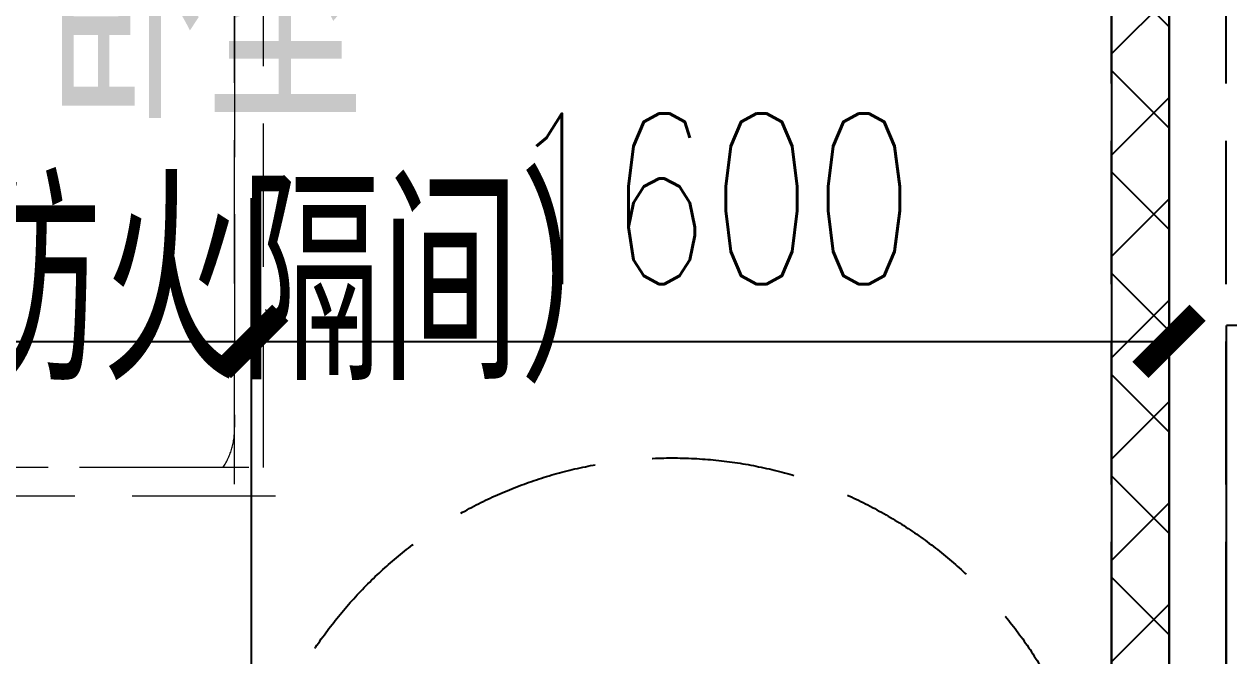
# Model space of a CAD drawing. Header units: millimetres. Extents: x 815519 to 890079, y 147095 to 251022.
# Drawn here: x 855483 to 857584, y 165347 to 166449 of the extents above; entities that cross this region are included whole.
import ezdxf

# ---------------------------------------------------------------- set-up
doc = ezdxf.new("R2010")
doc.units = ezdxf.units.MM
doc.header["$LTSCALE"] = 1000
for name, pattern in [('__DASH', [0.35, 0.25, -0.1]), ('DASH', [0.35, 0.25, -0.1]), ('DOTE', [61.467999999999996, 50.8, -5.08, 0.508, -5.08])]:
    doc.linetypes.add(name, pattern=pattern)
doc.layers.get('Defpoints').update_dxf_attribs({"color": 1})
doc.layers.add('DOTE', color=1, linetype='DOTE', plot=False)
doc.layers.add('FF-活动家具', color=33, linetype='Continuous', lineweight=0)
for name, color, linetype in [('PUB_DIM', 3, 'Continuous'), ('PUB_TEXT', 7, 'Continuous'), ('STAIR', 52, 'Continuous'), ('WALL', 2, 'Continuous'), ('WINDOW', 4, 'Continuous'), ('WINDOW_TEXT', 7, 'Continuous'), ('屋面索引', 6, 'Continuous'), ('总内隔墙', 30, 'Continuous'), ('梁虚线', 134, 'DASH'), ('看线', 163, 'Continuous')]:
    doc.layers.add(name, color=color, linetype=linetype)
doc.styles.add('_TCH_DIM_T3', font='SIMPLEX.shx', dxfattribs={"width": 0.7, "bigfont": 'GBCBIG.shx'})
doc.styles.add('_TCH_LABEL', font='COMPLEX', dxfattribs={"bigfont": 'GBCBIG'})
doc.styles.add('_TCH_WINDOW', font='SIMPLEX', dxfattribs={"height": 3.5, "bigfont": 'GBCBIG'})
doc.styles.add('DIM_FONT', font='SIMPLEX', dxfattribs={"width": 0.7, "bigfont": 'GBCBIG'})
doc.dimstyles.new('_TCH_ARCH&&100', dxfattribs={"dimtxt": 297.5, "dimasz": 100, "dimexe": 250, "dimexo": 300, "dimgap": 100, "dimtad": 1, "dimdec": 0, "dimzin": 0, "dimdsep": 46, "dimtxsty": '_TCH_DIM_T3', "dimblk": 'ARCHTICK', "dimcen": 0.09, "dimclrt": 7, "dimazin": 2, "dimtfac": 1, "dimtdec": 0, "dimtix": 1, "dimtmove": 2, "dimatfit": 3, "dimfxl": 1, "dimtolj": 1, "dimtzin": 0, "dimarcsym": 0})

# ---------------------------------------------------------------- blocks, each defined once
blk = doc.blocks.new('_ArchTick')
at = {"color": 0, "linetype": 'ByBlock', "const_width": 0.4}
blk.add_lwpolyline([(-0.5, -0.5), (0.5, 0.5)], dxfattribs=at)
blk = doc.blocks.new('*D733')
at = {"layer": 'Defpoints', "color": 0, "transparency": 16777216}
for p in [(-334073.0922989643, 357850.0000003577), (-335372.9432776108, 356949.9999955215), (-334073.0922989643, 356949.9999954788)]:
    blk.add_point(p, dxfattribs=at)
at = {"layer": 'PUB_DIM', "color": 0, "lineweight": -2, "transparency": 16777216}
for p, q in [((-335372.9432776108, 357249.9999955215), (-335372.9432776108, 358100.0000003577)), ((-334073.0922989643, 357249.9999954788), (-334073.0922989643, 358100.0000003577)), ((-335372.9432776108, 357850.0000003577), (-334073.0922989643, 357850.0000003577))]:
    blk.add_line(p, q, dxfattribs=at)
at = {"layer": 'PUB_DIM', "color": 0, "lineweight": -2, "transparency": 16777216, "xscale": 100, "yscale": 100, "zscale": 100, "rotation": 180}
blk.add_blockref('_ArchTick', (-335372.9432776108, 357850.0000003577), dxfattribs=at)
at = {"layer": 'PUB_DIM', "color": 0, "lineweight": -2, "transparency": 16777216, "xscale": 100, "yscale": 100, "zscale": 100}
blk.add_blockref('_ArchTick', (-334073.0922989643, 357850.0000003577), dxfattribs=at)
at = {"layer": 'PUB_DIM', "color": 7, "transparency": 16777216, "insert": (-334923.0177882488, 358125.0000003577), "char_height": 297.5, "attachment_point": 5, "style": '_TCH_DIM_T3'}
blk.add_mtext('\\A1;1300', dxfattribs=at)
blk = doc.blocks.new('*D734')
at = {"layer": 'Defpoints', "color": 0, "transparency": 16777216}
for p in [(-332473.0922989408, 357850.00000031), (-334073.0922989643, 356949.9999954788), (-332473.0922989408, 356949.9999954262)]:
    blk.add_point(p, dxfattribs=at)
at = {"layer": 'PUB_DIM', "color": 0, "lineweight": -2, "transparency": 16777216}
for p, q in [((-334073.0922989643, 357249.9999954788), (-334073.0922989643, 358100.00000031)), ((-332473.0922989408, 357249.9999954262), (-332473.0922989408, 358100.00000031)), ((-334073.0922989643, 357850.00000031), (-332473.0922989408, 357850.00000031))]:
    blk.add_line(p, q, dxfattribs=at)
at = {"layer": 'PUB_DIM', "color": 0, "lineweight": -2, "transparency": 16777216, "xscale": 100, "yscale": 100, "zscale": 100, "rotation": 180}
blk.add_blockref('_ArchTick', (-334073.0922989643, 357850.00000031), dxfattribs=at)
at = {"layer": 'PUB_DIM', "color": 0, "lineweight": -2, "transparency": 16777216, "xscale": 100, "yscale": 100, "zscale": 100}
blk.add_blockref('_ArchTick', (-332473.0922989408, 357850.00000031), dxfattribs=at)
at = {"layer": 'PUB_DIM', "color": 7, "transparency": 16777216, "insert": (-333273.0922989526, 358098.75000031), "char_height": 297.5, "attachment_point": 5, "style": '_TCH_DIM_T3'}
blk.add_mtext('\\A1;1600', dxfattribs=at)
blk = doc.blocks.new('10#楼-房间功能')
at = {"layer": 'PUB_TEXT', "style": '_TCH_LABEL'}
blk.add_text('卧室', height=385.8156028368794, dxfattribs=at).set_placement((-334431.5760387194, 418248.0140234471))
at = {"layer": 'PUB_TEXT', "color": 1, "style": '_TCH_LABEL'}
blk.add_text('（防火隔间）', height=337.5886524822695, dxfattribs=at).set_placement((-334820.6150144463, 417793.5469778031))
blk = doc.blocks.new('A$C25BE450F')
at = {"layer": 'FF-活动家具', "linetype": 'DASH'}
for p, q in [((-1200, -26.62899303849554), (-1200, 2078.17701611243)), ((-1200, 2078.17701611243), (0, 2078.17701611243)), ((0, 2078.17701611243), (0, 0)), ((-1150, 49.19250364243635), (-1150, 2045.384873870062)), ((-50.00000000023283, 49.19250364240725), (-50.00000000023283, 2045.384873870033)), ((-1190.095795021043, 2025.805604779103), (-16.17889629735146, 2025.805604779103)), ((-842.9902371419594, 786.2664343790966), (-847.9066362429876, 789.3253485899768)), ((-835.8040664705914, 706.9548798815231), (-842.9902371419594, 786.2664343790966)), ((-749.0061425045133, 721.8115447088203), (-750.1459969878197, 741.2394623278233)), ((-785.4458837346174, 648.8999301250151), (-749.0061425045133, 721.8115447088203)), ((-837.6375320462976, 651.8711699509877), (-835.8040664705914, 706.9548798815231)), ((-864.0247902926058, 600.2158297793358), (-837.6375320462976, 651.8711699509877)), ((-996.2746474600863, 602.9585704490892), (-1042.593782011652, 649.847191712528)), ((-864.0247902926058, 600.2158297793358), (-785.4458837346174, 648.8999301250151)), ((-931.8651596487034, 581.0164652712992), (-996.2746474600863, 602.9585704490892)), ((-864.0247902926058, 600.2158297793358), (-931.8651596487034, 581.0164652712992)), ((-864.0247902926058, 600.2158297793358), (-891.4505975949578, 453.3639202722698)), ((-825.8844600836746, 561.1315891534905), (-864.0247902926058, 600.2158297793358)), ((-730.297485382529, 532.4467721531691), (-825.8844600836746, 561.1315891534905)), ((-647.1553131269757, 536.5609366108256), (-730.297485382529, 532.4467721531691)), ((-891.4505975949578, 453.3639202722698), (-923.5464661712758, 415.9938082517474)), ((-809.2351421583444, 431.7689803039539), (-737.0539188995026, 441.6183163504174)), ((-878.2138867883477, 422.3634762527072), (-924.6420505926944, 407.752664140251)), ((-856.2191055070143, 419.8186136937584), (-809.2351421583444, 431.7689803039539)), ((-978.9518971047364, 394.9619168517529), (-1053.586130408105, 410.685239307757)), ((-924.6420505926944, 407.752664140251), (-960.4580656262115, 396.4814652946661)), ((-923.5464661712758, 415.9938082517474), (-931.1992980164941, 406.9654628727003)), ((-893.1013532259967, 376.8756349314353), (-856.2191055070143, 419.8186136937584)), ((-893.1013532259967, 376.8756349314353), (-967.3481999062933, 392.51734598045)), ((-893.1013532259967, 376.8756349314353), (-946.7810420186725, 341.6808793807286)), ((-893.1013532259967, 376.8756349314353), (-876.4460265843663, 272.3418525051675)), ((-850.1890221531503, 359.0156129411771), (-893.1013532259967, 376.8756349314353)), ((-751.2443231532816, 290.4645052863343), (-850.1890221531503, 359.0156129411771)), ((-946.7810420186725, 341.6808793807286), (-988.9133562848438, 292.8283661945607)), ((-988.9133562848438, 292.8283661945607), (-995.0897434793878, 218.7616748718428)), ((-673.6313543843571, 220.4339607443253), (-751.2443231532816, 290.4645052863343)), ((-876.4460265843663, 272.3418525051675), (-899.6541909913067, 167.0350893511786)), ((-24.64979353442322, 78.17701611242956), (-1169.116103377542, 78.17701611242956)), ((21.54267482738942, 28.17701611242956), (-1239.619620322832, 28.17701611242956))]:
    blk.add_line(p, q, dxfattribs=at)
for points in [[(-1000.662722372916, 2006.573079620197, 0.4948180496126418), (-1009.834212782909, 1987.829843218031)], [(-982.9920650541317, 2008.31697161746, 0.0492247228711013), (-1000.662722371286, 2006.573079620546)], [(-959.3498367749853, 2006.573079619731, 0.0368308428606689), (-982.9920650525019, 2008.31697161746)], [(-921.3717710714554, 1998.437812576711, 0.0318926909015178), (-959.3498367725406, 2006.573079619382)], [(-921.3717710841447, 1998.43781258032, 0.0358627382486248), (-887.4574800536502, 1991.448187864327, 0.0329412578661108), (-797.7958104973659, 1985.534634555981, 0.0094773248220926), (-486.5686441609869, 1991.448187862465, -0.0733736877386937), (-449.0543712771032, 1996.812837383535)], [(-428.8463601040421, 1999.066755621519, 0.0333974637020029), (-449.0543712825747, 1996.812837382487)], [(-391.7638180321082, 1998.3342553642, 0.0320396294923366), (-428.846360102063, 1999.066755621636)], [(-391.7638180551585, 1998.334255366062, 0.0184419514026642), (-327.4419689205242, 1995.313523003424)], [(-260.5672064468963, 1997.399617288902, 0.08815313182024499), (-291.7625517536653, 1982.177350078884, 0.0775471207167671), (-313.408788277884, 1960.565195788222)], [(-262.6785059048561, 1996.066443129967, 0.0146238513293551), (-214.7702490121592, 1999.066755619308)], [(-226.0373817940708, 2000.943371930567, 0.0881531318081633), (-260.5672064475948, 1997.399617288669)], [(-214.7702489900403, 1999.066755621287, 0.1112493716268427), (-192.223442049115, 2006.373180824623)], [(-173.5146829033038, 1989.408234529023, -0.1917162675696748), (-173.4573633930413, 2000.943371930451, -0.3634893070058293), (-168.6083383470541, 2003.527973600256, 0.5858582349995071), (-165.9458762063878, 2006.573079620197, 0.2155122939429289), (-167.8987334165722, 2008.603261250595, 0.0764444186436562), (-175.3351862006821, 2010.326312237943, 0.1537083434807286), (-192.2234420495806, 2006.37318082439)], [(-1009.83421278256, 1987.829843217565, 0.2633679387543246), (-981.8841023830464, 1969.041177152365)], [(-344.3425701595843, 1976.547642383201, 0.0236664622152261), (-372.2658436582424, 1952.188586572476)], [(-331.8058047521627, 1984.63139645051, 0.0486850077783836), (-344.3425701545784, 1976.547642387275)], [(-308.0240305968327, 1995.24456913484, 0.0278421621785376), (-331.8058047500672, 1984.631396451441)], [(-327.4419689167989, 1995.313523003424, 0.0108372939750571), (-262.6785058423411, 1996.066443132062)], [(-171.579540584702, 1972.79440977081, 0.1296753022684935), (-173.5146829024889, 1989.408234526927)], [(-982.0320473094471, 1969.336867380596, 0.0272005265116344), (-984.9388667672174, 1915.943253991602)], [(-947.2518515286501, 1943.714605839399, 0.0773794298030474), (-982.0627042903798, 1969.055391361413)], [(-313.4087882783497, 1960.565195787523, 0.0775471207018448), (-327.4419689268107, 1933.385890990088)], [(-174.5792978174286, 1955.99034394481, 0.0193256498645087), (-177.2130090087885, 1940.892356233962)], [(-174.5792978156824, 1955.990343952959, 0.0173502061733373), (-171.57954058412, 1972.794409774535)], [(-969.332238568808, 1940.047883979802, 0.0536899463150043), (-983.5389632097213, 1953.025218095456)], [(-961.2276595855365, 1927.756183302903, 0.0703117485656328), (-969.3322385656647, 1940.047883976193)], [(-911.867633442278, 1884.371855430829, 0.0475254861918905), (-921.7925967957126, 1908.990302682796, 0.0773794298122645), (-947.2518515292322, 1943.714605839981)], [(-372.2658436616184, 1952.188586569217, 0.0312234184504686), (-391.2891201224411, 1931.509415927751)], [(-177.2130090065766, 1940.892356250377, 0.0188175161239165), (-183.8273576182546, 1872.510259426606)], [(-984.9388667672174, 1915.943253991136, 0.042281187805113), (-982.0320473077009, 1881.629850179364)], [(-957.492945211241, 1919.2016641589, 0.0154482349127563), (-961.2276595847216, 1927.756183301157)], [(-950.7261381245917, 1890.909286614798, 0.0821266656679664), (-953.7161723995814, 1908.990302688384, 0.0132435682984484), (-957.4929452131037, 1919.20166416344)], [(-396.3971290455665, 1923.843281557376, 0.023190832050897), (-404.4340757379541, 1907.113686380617)], [(-391.2891201262828, 1931.509415923094, 0.0468009736914347), (-396.3971290473128, 1923.843281554116)], [(-982.0320473035099, 1881.629850154684, 0.0109698913694058), (-974.6868881618138, 1843.634756349551)], [(-953.7161723995814, 1867.705167602457, 0.0641637021440542), (-950.7261381245917, 1890.90928661573)], [(-906.7696224255487, 1858.322227294731, 0.0475254861957134), (-911.8676334447227, 1884.371855438978)], [(-183.8273576191859, 1872.510259410425, 0.0218280980111616), (-184.7244961957913, 1813.284000825428)], [(-970.6169695798308, 1820.790324820962, 0.0182988888801315), (-974.6868881632108, 1843.634756355721)], [(-964.9100987850688, 1759.677644461684, 0.0233051013965709), (-970.6169695790159, 1820.790324813977)], [(-184.7244961956749, 1813.284000822168, 0.0062041541413661), (-183.3388607477536, 1779.433326839178)], [(-183.3388607663801, 1779.433327187609, 0.0019630604936855), (-177.2130089789862, 1672.539472004806)], [(-966.8611280111363, 1740.096812200209, 0.0730409353746489), (-964.9100987863494, 1759.677644486015)], [(-966.8611280106707, 1740.096812202188), (-987.5175708084134, 1657.526683268079), (-995.0290579949506, 1627.501104799041, 0.5102284768060689), (-994.0743320407346, 1626.364072724071)], [(-383.2174079502001, 1721.163944054802, 0.0333392787946399), (-419.4570501098642, 1721.330790350039)], [(-366.8770317112794, 1717.577698968526, 0.0725208529107281), (-383.2174079464749, 1721.163944054453)], [(-288.0067101857858, 1681.922412810789, 0.0094772151004863), (-337.0449834112078, 1705.220613248239, 0.0159372812992931), (-366.8770316995215, 1717.577698963985)], [(-261.2004703100538, 1666.869158715068, 0.0245988265344099), (-288.0067101850873, 1681.922412810323)], [(-864.2055569912773, 1651.193198102585, 0.0097294744706726), (-837.2888068340253, 1661.279915890715, 0.0079705008440045), (-815.5438696886413, 1670.318582737644)], [(-815.5438696880592, 1670.318582737877, 0.0008467710462191), (-594.0980984445196, 1680.045796500228)], [(-222.2817361857742, 1640.637277732545, 0.0161077521613874), (-261.2004703129642, 1666.869158716931)], [(-177.2130090087885, 1672.539472490957, 0.0283408257608924), (-172.9358758666785, 1636.410843149701)], [(-870.0060392688029, 1639.408194438613, 0.0786692862297231), (-915.5928875966929, 1641.448187863862, 0.0478250924960003), (-937.9543188569369, 1636.731723928766)], [(-891.4943693326786, 1642.161363436782, 0.0097294744653337), (-864.2055570334196, 1651.193198087683)], [(-870.0060392752057, 1639.40819444001, 0.0625100271959325), (-812.8767184260068, 1635.007570035232)], [(-524.6172828368144, 1640.637277725793, 0.0087615685432961), (-567.1615354430396, 1637.950477069884)], [(-428.4743689884199, 1643.641900985443, 0.0071527060954506), (-524.6172827921109, 1640.637277727888)], [(-303.029684662004, 1644.390510343073, 0.0054844172056006), (-428.4743692443008, 1643.641900981136)], [(-236.2897572240327, 1642.141233122849, 0.0143450944847442), (-303.0296845791163, 1644.390510342608)], [(-202.2186139188707, 1634.859547853528, 0.0629807230886421), (-212.892426180304, 1638.760661415698, 0.0405796252753021), (-236.289757196093, 1642.141233121103)], [(-994.074332038057, 1626.364072724304, 0.0235713893390316), (-968.7391467697453, 1629.377721108438)], [(-968.7391467702109, 1629.377721108438, 0.0344939943967025), (-937.9543188543757, 1636.731723929697)], [(-812.8767183976015, 1635.007570036629, 0.0015199156259283), (-567.1615354079986, 1637.950477072678)], [(-202.2186139201513, 1634.859547854227, 0.0483088234479037), (-188.4801418103743, 1629.377721107507, 0.0397304305239149), (-174.886431057239, 1626.569829983462)], [(-174.8864310551435, 1626.569829983229, 0.3660599914409821), (-173.4573633929249, 1627.501104799157)], [(-173.4573633926921, 1627.501104799856, 0.1170135268515478), (-172.9358758663293, 1636.410843147954)], [(-1004.182924678084, 1589.646049448929), (-347.3639730622526, 1589.646049448813), (-50.00000000023283, 1219.863049477281), (-50, 148.1770161124296, -0.160927910851846), (-70, 78.17701611242956), (-1126.40902930533, 78.17701611222583, -0.1586028106701548), (-1149.999999999884, 148.1770161122258), (-1150.000000001513, 1569.646049448929)], [(-50.00000000128057, 1219.863049476931, -0.0523148512925338), (-81.04943370108958, 1217.373011161282, -0.010846765489566), (-231.6188367268769, 1221.16699250153, -0.093397858964652), (-261.7604221623624, 1237.678889658942, 0.1036486711513765), (-289.2724842756288, 1252.031942591129, -0.0166922288785644), (-333.4169686893001, 1257.423796235526, 0.000248025235926), (-421.0522221063729, 1247.91657825018, -0.0179609601855071), (-448.1762585956603, 1240.510970954841, 0.0273621601329635), (-486.7420758983353, 1224.075190040341), (-488.4881137066986, 1296.601120908221), (-474.8487673056079, 1392.01110749034, 0.031824368812578), (-484.058666540659, 1479.540026071074, 0.0852718179197296), (-547.3639730645809, 1589.646049451607)], [(-1150.000000001281, 1337.046168476052, 0.0796001384036358), (-1004.182924677851, 1317.046168476052), (-485.5653894096613, 1317.046168475936)]]:
    blk.add_lwpolyline(points, format="xyb", dxfattribs=at)
for centre, radius, start, end in [((-1014.675501894904, 1124.580409157847), 465.1839893592071, 88.70754068730746, 106.912164089363), ((-819.2153170083184, 864.4469829269219), 60.41569840221909, 291.566339953832, 314.7245146655787), ((-767.27108026715, 812.0008201776072), 13.40031418017879, 84.27179906031067, 134.7245147115696), ((-766.3970618180465, 820.7139593658503), 4.643448144693289, 26.92490004664749, 84.27179905350742), ((-798.5545797431841, 804.3819432487071), 40.71061755903321, 8.273390628227881, 26.92490005110779), ((-1579.766884726239, 2788.682957835903), 2129.50312390839, 290.4063110688209, 291.5663399823222), ((-805.6669811060419, 803.3477293213655), 47.89781809847664, 351.8450408628462, 8.273390628227881), ((-558.9793993525673, -497.6880036487128), 1318.506020332933, 103.470046703899, 104.8915846981992), ((-967.7459047349403, 1208.87685563945), 436.3312014285923, 283.470046703899, 285.9412809978909), ((-887.4028055827366, 927.5995351629681), 143.8043742899871, 285.9412809978909, 290.4063110688209), ((-708.3676854765508, 789.4047541943437), 50.39541404595904, 171.8450408628462, 187.8583830160601), ((-417.5438281905372, 829.5446126165625), 343.9762788871129, 187.8583830160601, 195.9817922914794), ((-486.0170602782164, -772.062802427623), 1602.416275745041, 104.8915846981992, 107.4686417016965), ((-1099.332700638333, 859.9020995621686), 155.1626239836059, 300.5346723783655, 309.3295119308874), ((-959.9188718297519, 689.7505717065069), 64.80955174476028, 115.702532697847, 129.3295119308874), ((-919.8437453596853, 606.4900283499737), 157.2126568961301, 107.4686417016965, 115.702532697847), ((-1043.159152062843, 716.0422015503864), 28.19210488599834, 175.6806841521379, 199.9742522675567), ((-1067.734218480531, 717.8983419983997), 3.547041550824778, 102.9098868858752, 175.6806841521379), ((-1067.401423503179, 716.4464341624989), 5.036601506354202, 36.20821944545369, 102.9098868858752), ((-1054.198742564069, 726.1122447454254), 11.32612070613426, 216.2082194361316, 259.2216482924756), ((-1044.776971876854, 775.6044842907577), 61.70718399476407, 259.2216482924756, 266.9004239476097), ((-1052.173045619624, 744.8586776989396), 31.47701451275211, 284.1999480903354, 296.446967973557), ((-1163.568061207654, 968.8013541808468), 281.595330210969, 296.446967973557, 300.5346723783655), ((-268.6068690349348, 872.2003816482902), 498.9012040418681, 195.9817922914794, 202.7252429915235), ((-1024.436687975307, 722.8470946164452), 48.1128787452427, 199.9742522675567, 218.2144296702012), ((-1047.45215702022, 726.2018365420518), 12.23215776811403, 266.9004239342889, 284.1999480903354), ((-1112.020752903656, 653.8895078945789), 63.3596164985269, 22.33596042798073, 38.21442965952411), ((-1672.831658403273, 423.4729013139731), 669.6604364843128, 19.75771214232703, 22.33596042798073), ((3579.295154883293, 2483.804960430833), 4670.665735271607, 202.7252429915235, 203.0813773836967), ((-5208.198779792758, -1261.003509329603), 4881.487955240261, 22.73301827967598, 23.08137738369675), ((-4878.060683396761, -727.808976978471), 4075.38254287318, 18.71266171984354, 19.75771214232703), ((-2193.62144506257, 2.063217322836863), 1612.999915940494, 21.64781236287097, 22.73301827352404), ((1608.600333511946, 1511.140797863161), 2477.7464215334, 201.647812362871, 202.5233980002182), ((-3401.115528429742, -227.5268132077181), 2516.00791368121, 16.23750749418551, 18.71266171984354), ((-653.6473656416638, 573.0045916756208), 28.69268719312876, 202.5233980002182, 268.4786540744292), ((-654.6794478289085, 534.144228184974), 10.18137928142954, 316.419545923335, 88.47865407442924), ((-687.6839758118149, 565.5525528040307), 55.74212689114826, 311.1057571379314, 316.419545923335), ((-794.1805685588624, 624.9485669003625), 174.091487995977, 311.710715737016, 318.0180671092733), ((-1057.549600731931, 861.9367734422267), 528.3889014041926, 318.0180671092733, 319.016859217022), ((-427.6500764889643, 314.6987942710111), 306.0227574842912, 137.7044203627562, 139.0168592170221), ((-627.2617101214128, 496.3032568977505), 36.16170967008353, 131.1057571379314, 137.7044203627562), ((-1190.281122126034, 1262.504560521164), 804.3395594610353, 283.2534967697202, 284.5779452423267), ((-476.2692924842704, -281.2397683054151), 804.3395594649396, 107.6493790707189, 110.2860118849034), ((-709.0244520222768, 450.3093758373579), 36.65530497769808, 77.18398074910334, 107.6493790707189), ((-696.8837958181975, 503.6776036060473), 18.07643415267448, 257.1839807491033, 301.1267339436448), ((-719.5582315947395, 541.2258226115082), 61.93984473898201, 301.1267339436448, 311.710715737016), ((-942.7620119277854, 334.614928939438), 174.0914879948683, 127.3148334495638, 133.6221848157055), ((-1010.747701279004, 423.8109889886691), 61.93984473956668, 116.7308516476253, 127.3148334495638), ((-1030.477462517098, 462.9866869376856), 18.07643415283608, 72.78809845616964, 116.7308516476253), ((-1014.281986511429, 515.2673700359301), 36.65530497785004, 252.7880984561696, 283.2534967697202), ((-1075.001753296936, 449.9232951717568), 93.25246910850171, 3.354728537109435, 16.23750750245465), ((-287.2670579754049, -792.5627836626081), 1349.475387210586, 110.2860122900813, 112.3215136647113), ((-649.3517020400614, 487.6011165379605), 93.25246911021642, 185.9697772968749, 191.8416252056216), ((1721.844029320637, 984.7678367834305), 2516.007913669671, 191.8416252056216, 194.3167794263491), ((-1074.892843138892, 435.8445395157323), 10.18137928148198, 132.0236636292136, 264.0827717782008), ((-1044.392771334969, 401.9988995808526), 55.74212688993721, 126.7098748463902, 132.0236636292136), ((-1099.329514067736, 475.6756901770714), 36.16170967112379, 306.7098748380525, 313.3085380625765), ((-1284.434438009397, 672.0456274545868), 306.0227574972532, 313.3085380720053, 314.6209769285489), ((-698.3322653907817, 78.13733511167811), 528.3889013749782, 133.6221848157055, 134.6209769285489), ((-926.2775778258219, 434.5311006035772), 56.9804568918661, 170.7213250697287, 182.9115171261465), ((-1034.885530121159, 452.2748303175322), 53.06738382275489, 350.7213250697287, 3.354728537109435), ((-324.21336770372, -702.5746596060344), 1252.197989001478, 112.3215132249899, 115.1691303713957), ((-1078.900433955481, 397.1775993713527), 28.69268719317721, 18.12751570356905, 84.08277178500727), ((-839.8815766036278, 438.9251445648842), 143.4881250463397, 182.911517119485, 190.1138550527515), ((-929.6835437816335, 585.9164428805816), 171.460486654369, 287.4686417016965, 295.1691303713957), ((-3406.398870883742, -364.8035157080158), 2477.7464215242, 17.25193006861644, 18.12751570356905), ((-1135.100954983616, 386.2649067459279), 156.391154028091, 3.215401302420084, 10.11385505931797), ((-971.9782003790606, 388.0949304209207), 7.362670338459107, 170.9738411258709, 194.6130914654654), ((-1006.084660545923, 393.5128264026134), 27.17143196610433, 350.9738411192834, 3.215401302420084), ((-975.4903400294716, 387.1792295802734), 3.733120372743312, 194.6130914590111, 338.0464169533943), ((-954.9215369839221, 378.888270835334), 18.44379680798897, 107.4686417016965, 158.0464169533943), ((500.3046031403355, 848.4044480950688), 1612.99991592904, 197.2519300622464, 198.3371359751837), ((3232.78971368901, 1370.374337142595), 4075.382542881889, 194.3167794263491, 195.3618298520632), ((3602.824590505101, 1876.696134028549), 4881.487955276533, 198.3371359751837, 198.6854950883908), ((-5445.848579030018, -1183.557777046983), 4670.665735348229, 18.32936069361812, 18.68549508839081), ((-1485.740813850425, 128.374306900485), 498.9012040347096, 11.5859100009645, 18.32936069361812), ((-51.2531019494636, 468.1516090615478), 669.6604364832555, 195.3618298520632, 197.9400781346587), ((-628.0750768037979, 281.3975096722424), 63.35961649898266, 197.9400781430591, 213.8185473721109), ((-720.6869102853816, 219.3558664373413), 48.1128787459185, 15.57836998077989, 33.81854737211092), ((-701.4979455854045, 224.7057136262592), 28.19210488533424, 351.284801864079, 15.57836998077989), ((-1333.972535423818, 159.4889673389844), 343.9762788910504, 3.462500728997834, 11.5859100009645), ((-656.5161279474851, 76.96345867836499), 155.1626239828234, 116.1387900835794, 124.9336296367213), ((-600.8165725948056, -36.53891458394355), 281.5953302050317, 112.0510856749414, 116.1387900835794), ((-694.7192757048178, 195.2831167067925), 31.4770145160168, 99.8040658008155, 112.0510856749414), ((-697.9962788425619, 214.2469180575863), 12.23215776828019, 82.50454164459146, 99.8040658008155), ((-704.45017742645, 165.1946458068269), 61.70718399257478, 74.82576600604612, 82.5045416580352), ((-691.2626730024349, 213.819138245919), 11.32612070591247, 31.81233714396888, 74.82576600604612), ((-677.3579718939727, 222.4445637588215), 5.036601506253269, 211.8123371468029, 278.5140046001396), ((-677.1374408322154, 220.9714191935782), 3.547041551275377, 278.5140046001396, 351.2848018574859), ((-1142.94173235842, 1751.136566493136), 1602.416260531098, 280.495702465291, 283.0727594740815), ((-816.0537046359386, 343.3874150469492), 157.2126568959726, 283.0727594125889, 291.3066504018977), ((-782.4781704909401, 257.3001491576724), 64.80955174571518, 291.3066504018977, 304.9336296293433), ((-1040.927590691019, 177.219860442041), 50.39541404508228, 347.4491585684404, 3.462500728997834), ((-814.4638281554217, -260.8989234134206), 436.331201421583, 99.07416441248287, 101.5453987015408), ((-1091.224138185964, 1471.976549818588), 1318.50602035638, 279.0741644124829, 280.4957024110004), ((-944.9832163770916, 155.8601665507886), 47.89781810048608, 167.4491585684405, 183.8775083351091), ((-952.153964709607, 155.3741418836289), 40.71061755879425, 183.8775083351091, 202.5290177603378), ((-936.1578334136866, 93.90220661758212), 60.41569831215746, 107.1704576869758, 130.3286324145519), ((-325.3312390577048, -1882.96745181788), 2129.503123921674, 106.010428781006, 107.1704576869758), ((-873.0114115809556, 25.70904065395007), 143.8043742897385, 101.5453987015408, 106.010428781006), ((-985.4686898007058, 141.5549595028278), 4.643448144502132, 202.5290177603378, 259.8759167691848), ((-983.9294032609323, 150.1754757121089), 13.40031418007306, 259.8759167691848, 310.3286324145519)]:
    blk.add_arc(centre, radius, start, end, dxfattribs=at)
at = {"layer": 'FF-活动家具', "linetype": 'DASH', "style": 'DIM_FONT', "width": 0.8000000000029102, "flags": 9}
for tag in ['YSIZE', 'XSIZE']:
    blk.add_attdef(tag, (-1200, 2078.17701611243), '', height=0.5, dxfattribs=at)
blk = doc.blocks.new('$DorLib2D$00000001')
for p, q in [((0.45, 0.9750000000000001), (0.5000000000000002, 0.9750000000000001)), ((0.45, 0), (0.45, 0.9750000000000001)), ((0.5, 0), (0.5, 0.9750000000000001)), ((0.5, 0), (0.45, 0))]:
    blk.add_line(p, q)
at = {"lineweight": 13}
blk.add_arc((0.475, 0), 0.975, 91.4692835813538, 180, dxfattribs=at)
blk = doc.blocks.new('3-Ba户型-右')
at = {"layer": 'STAIR', "color": 8, "linetype": '__DASH'}
blk.add_circle((-684295.9127169498, 354546.5538530552), 750, dxfattribs=at)
at = {"layer": 'WALL'}
for p, q in [((-683529.0628632429, 354599.9997733852), (-683529.0628632306, 357299.9998116997)), ((-683429.0628632393, 354699.999773388), (-683429.062863229, 357299.9998072942))]:
    blk.add_line(p, q, dxfattribs=at)
at = {"layer": 'FF-活动家具', "linetype": 'DASH'}
blk.add_blockref('A$C25BE450F', (-685009.06188667, 355201.8231876891), dxfattribs=at)
at = {"layer": 'WINDOW'}
ref = blk.add_blockref('$DorLib2D$00000001', (-682879.062865149, 354649.9997521508), dxfattribs=dict(at, xscale=-900, yscale=900, zscale=-900, rotation=359.9999977879744))
ref.add_attrib('A', 'M0922', (-683222.062883439, 354290.2500132422), dxfattribs={"layer": 'WINDOW_TEXT', "height": 297.5, "rotation": 359.9999977879744, "style": '_TCH_WINDOW', "width": 0.4941176470588236})
blk = doc.blocks.new('10#-ZPS-填充')
at = {"layer": '总内隔墙', "linetype": 'ByBlock'}
h = blk.add_hatch(dxfattribs=at)
h.set_pattern_fill('ANSI37', color=30, scale=1000)
h.set_pattern_definition([(45, (-1714200.945016194, 1041073.458312036), (-88.38834764831843, 88.38834764831844), []), (135, (-1714200.945016194, 1041073.458312036), (-88.38834764831844, -88.38834764831843), [])])
h.paths.add_polyline_path([(-213129.9996862262, 1156175.000157127), (-211829.9987096874, 1156175.000157127), (-211829.9987096874, 1156074.999999291), (-213129.9996862262, 1156074.999999291)])
h.paths.add_polyline_path([(-213129.9996862262, 1155275.000011489), (-213029.9996862378, 1155275.000011489), (-213029.9996862378, 1156074.522151507), (-213129.9996862262, 1156074.522151507)])
h.paths.add_polyline_path([(-214529.999686215, 1155275.000011489), (-213029.9996862378, 1155275.000011489), (-213029.9996862378, 1155175.000011507), (-214529.999686215, 1155175.000011507)])
h.paths.add_polyline_path([(-213429.9987092211, 1153775.000009676), (-214529.9996862215, 1153775.000009676), (-214529.9996862215, 1153875), (-213429.9987092211, 1153875)])
h.paths.add_polyline_path([(-214529.999686219, 1159374.522279008), (-214629.9996862485, 1159374.522279008), (-214629.9996862485, 1156775.000089199), (-214529.999686219, 1156775.000089199)])
h.paths.add_polyline_path([(-216729.9994248386, 1153974.999999995), (-216929.998448299, 1153974.999999995), (-216929.9984483001, 1154624.999752812), (-216729.9994248396, 1154624.999752812)])
h.paths.add_polyline_path([(-216729.9984482971, 1149874.999999274), (-216929.9572743633, 1149874.999999274), (-216930.0004014193, 1153775.000004648), (-216730.0415753531, 1153775.000004648)])
h.paths.add_polyline_path([(-216729.9994266135, 1153773.926089607), (-217379.9490738127, 1153774.926089607), (-217379.9490738127, 1153974.999999998), (-216729.9994244023, 1153974.999999998)])
h.paths.add_polyline_path([(-222829.9994248854, 1148774.99999996), (-223029.9994248854, 1148774.99999996), (-223029.9994248845, 1145274.999999994), (-222829.9994248845, 1145274.999999994)])
h.paths.add_polyline_path([(-224080.200387231, 1149974.999999996), (-224280.2006831068, 1149974.999999996), (-224280.2006831068, 1148675.000000091), (-224080.200387231, 1148675.000000091)])
h.paths.add_polyline_path([(-224280.2006831068, 1149375.000019566), (-226029.9994248303, 1149375.000019566), (-226029.9994248303, 1149275.000000001), (-224280.2006831068, 1149275.000000001)])
h.paths.add_polyline_path([(-226229.9984483043, 1150624.999999994), (-226029.9984483034, 1150624.999999994), (-226029.9984482966, 1148774.999999269), (-226229.9984482976, 1148774.999999269)])
h.paths.add_polyline_path([(-227979.7981665818, 1149375.000019566), (-226229.9994248584, 1149375.000019566), (-226229.9998341833, 1149274.999999981), (-227979.7985759067, 1149274.999999981)])
h.paths.add_polyline_path([(-227979.7981665818, 1148675.000000091), (-228179.999424844, 1148675.000000091), (-228179.999424844, 1149974.999999996), (-227979.7981665818, 1149974.999999996)])
h.paths.add_polyline_path([(-229229.9994248042, 1145274.999999994), (-229429.9994248042, 1145274.999999994), (-229429.998448298, 1148774.999999992), (-229229.998448298, 1148774.999999992)])
h.paths.add_polyline_path([(-235529.9994248491, 1153774.999999277), (-235329.9984482973, 1153774.999999277), (-235329.9984482973, 1149874.999999264), (-235529.9994248491, 1149874.999999264)])
h.paths.add_polyline_path([(-235529.9994248491, 1153974.999999994), (-234880.0497759199, 1153975.000014542), (-234880.0497759199, 1153775.000013824), (-235529.9994248491, 1153774.999999277)])
h.paths.add_polyline_path([(-235529.9994248491, 1153974.999999994), (-235329.9994248477, 1153974.999999994), (-235330.0011338997, 1154925.000017035), (-235530.0011339011, 1154925.000017035)])
h.paths.add_polyline_path([(-239029.9994248578, 1153675.000000025), (-239229.9994248541, 1153675.000000025), (-239229.9994248584, 1153574.999999976), (-239029.9994248622, 1153574.999999976)])
h.paths.add_polyline_path([(-241829.9994248663, 1156074.999999994), (-239229.9994247525, 1156074.999999994), (-239229.9994247525, 1156175), (-241829.9994248663, 1156175)])
h.paths.add_polyline_path([(-214529.9996862243, 1154174.99975578), (-214629.9996862485, 1154174.99975578), (-214629.9996862485, 1153775), (-214529.9996862243, 1153775)])
h.paths.add_polyline_path([(-214730.0004032675, 1156775.000089199), (-214730.0004032675, 1156675.000008111), (-214529.9996862485, 1156675.00000811), (-214529.9996862485, 1156775.000089199)])
h.paths.add_polyline_path([(-215630.0003975238, 1156675.00000811), (-215630.0003975239, 1156775.000089199), (-216729.9996862364, 1156775.000089199), (-216729.9996862364, 1156675.00000811)])
h.paths.add_polyline_path([(-214629.9996862486, 1156275.000000687), (-214529.9996862243, 1156275.000000687), (-214529.9996862243, 1156675.00000811), (-214629.9996862485, 1156675.00000811)])
h.paths.add_polyline_path([(-214529.9996862243, 1155374.999755815), (-214629.9996862486, 1155374.999755815), (-214629.9996862486, 1155074.999755833), (-214529.9996862243, 1155074.999755833)])
h.paths.add_polyline_path([(-223130.0004015153, 1149975.000000071), (-223130.0004015153, 1149875.000000036), (-223029.9994247844, 1149875.000000037), (-223029.9994247844, 1149975.000000071)])
h.paths.add_polyline_path([(-224030.0004019942, 1149875.000000036), (-224030.0004019942, 1149975.000000071), (-224080.2003872478, 1149975.000000071), (-224080.2003872478, 1149875.000000037)])
h.paths.add_polyline_path([(-221830.000401277, 1148775.000000051), (-221830.000401277, 1148674.999999996), (-220429.9994249695, 1148674.999999996), (-220429.9994249695, 1148775.000000051)])
h.paths.add_polyline_path([(-222730.000401444, 1148674.999999996), (-222730.000401444, 1148775.000000051), (-222829.9994248854, 1148775.000000051), (-222829.9994248854, 1148674.999999996)])
h.paths.add_polyline_path([(-224030.000401277, 1148675.000000091), (-224030.000401277, 1148774.999999959), (-224080.200387217, 1148774.999999959), (-224080.200387217, 1148675.000000091)])
h.paths.add_polyline_path([(-223130.0004014416, 1148774.999999959), (-223130.0004014416, 1148675.000000091), (-223029.9984490566, 1148675.000000091), (-223029.9984490566, 1148774.999999959)])
h.paths.add_polyline_path([(-229129.9994248458, 1149875.000000037), (-229129.9994248458, 1149974.999999997), (-229229.9994249043, 1149974.999999997), (-229229.9994249043, 1149875.000000037)])
h.paths.add_polyline_path([(-228229.9994248411, 1149974.999999997), (-228229.9994248411, 1149875.000000036), (-228179.7984624409, 1149875.000000037), (-228179.7984624409, 1149974.999999997)])
h.paths.add_polyline_path([(-228229.9984484373, 1148775.000000028), (-228229.9984484372, 1148674.99999996), (-228179.824298965, 1148674.99999996), (-228179.824298965, 1148775.000000028)])
h.paths.add_polyline_path([(-229129.9984482726, 1148674.99999996), (-229129.9984482726, 1148775.000000028), (-229229.9984761984, 1148775.000000028), (-229229.9984761984, 1148674.99999996)])
h.paths.add_polyline_path([(-229529.9994248433, 1148774.999999266), (-229529.9994248434, 1148674.999999996), (-229429.998448298, 1148674.999999996), (-229429.998448298, 1148774.999999266)])
h.paths.add_polyline_path([(-230429.9984484372, 1148674.999999996), (-230429.9984484372, 1148774.999999266), (-231829.9984482966, 1148774.999999266), (-231829.9984482966, 1148674.999999996)])
h.paths.add_polyline_path([(-233730.0004014079, 1153075.000255761), (-233629.9994248507, 1153075.000255761), (-233629.9994248507, 1153777.879334437), (-233730.0004014079, 1153777.879334437)])
h.paths.add_polyline_path([(-233629.9994248507, 1152275.000000005), (-233730.0004014077, 1152275.000000005), (-233730.0004014077, 1151675.000000085), (-233629.9994248507, 1151675.000000085)])
h.paths.add_polyline_path([(-237029.9994248291, 1156076.440686469), (-237029.9994248291, 1156273.559313518), (-237129.999424831, 1156273.559313518), (-237129.999424831, 1156076.440686469)])
h.paths.add_polyline_path([(-236229.9994248411, 1156273.559313519), (-236229.999424841, 1156076.440686469), (-235529.9984483003, 1156076.44068647), (-235529.9984483003, 1156273.559313519)])
h.paths.add_polyline_path([(-239129.9994248442, 1157275.000000073), (-239029.9994248475, 1157275.000000073), (-239029.9994248475, 1157374.999999994), (-239129.9994248442, 1157374.999999994)])
h.paths.add_polyline_path([(-239029.9994248475, 1156375.000000104), (-239129.9994248442, 1156375.000000104), (-239129.9994248442, 1156274.999999262), (-239029.9994248475, 1156274.999999262)])
h.paths.add_polyline_path([(-239029.9994248612, 1151774.99999969), (-239229.9994248603, 1151774.99999969), (-239229.9994248603, 1150874.999999262), (-239029.9994248612, 1150874.999999262)])
h.paths.add_polyline_path([(-239229.9994248603, 1152675.000000006), (-239029.9994248612, 1152675.000000006), (-239029.9994248612, 1152974.999999255), (-239229.9994248603, 1152974.999999255)])
h.paths.add_polyline_path([(-218629.9994248587, 1153075.000000005), (-218529.9994248379, 1153075.000000005), (-218529.9994248379, 1153774.95744972), (-218629.9994248587, 1153774.95744972)])
h.paths.add_polyline_path([(-218629.9994248587, 1151675), (-218529.9994248379, 1151675), (-218529.9994248379, 1152275.000000005), (-218629.9994248587, 1152275.000000005)], flags=16)
at = {"layer": '总内隔墙', "color": 30, "linetype": 'ByBlock'}
blk.add_lwpolyline([(-214529.999686219, 1159374.522279008), (-214629.9996862485, 1159374.522279008), (-214629.9996862485, 1156775.000089199), (-214529.999686219, 1156775.000089199)], close=True, dxfattribs=at)
blk = doc.blocks.new('DAAB')
at = {"layer": '梁虚线', "ltscale": 0.9999999776482582}
for p, q in [((240517.7311016552, -669015.5985771678), (240517.7311016552, -665915.5985771678)), ((240717.7311016552, -669015.5985771678), (240717.7311016552, -665915.5985771678))]:
    blk.add_line(p, q, dxfattribs=at)
blk = doc.blocks.new('10#标准层轴网')
at = {"layer": 'DOTE'}
blk.add_line((-332473.092298941, 354149.9996841938), (-332473.0922989411, 359749.9996841938), dxfattribs=at)
at = {"layer": 'PUB_DIM'}
dim = blk.add_linear_dim(base=(-334073.0922989643, 357850.0000003577), p1=(-335372.9432776108, 356949.9999955215), p2=(-334073.0922989643, 356949.9999954788), angle=359.9999999981168, dimstyle='_TCH_ARCH&&100', dxfattribs=at)
dim.commit()
dim.dimension.update_dxf_attribs({"geometry": '*D733', "text_midpoint": (-334923.0177882488, 358125.0000003577), "dimtype": 129})
dim = blk.add_aligned_dim(p1=(-334073.0922989643, 356949.9999954788), p2=(-332473.0922989408, 356949.9999954262), distance=900.0000048837974, dimstyle='_TCH_ARCH&&100', dxfattribs=at)
dim.commit()
dim.dimension.update_dxf_attribs({"geometry": '*D734', "text_midpoint": (-333273.0922989526, 358098.75000031)})

msp = doc.modelspace()

# ---------------------------------------------------------------- block references
at = {"xscale": -1, "rotation": 359.9999999999714}
msp.add_blockref('DAAB', (1098097.038578722, 833611.0005851048), dxfattribs=at)
at = {"layer": '屋面索引', "xscale": -1}
msp.add_blockref('10#-ZPS-填充', (642849.4580497356, -991679.5979927501), dxfattribs=at)
at = {"layer": '看线'}
for name, p in [('10#标准层轴网', (1189952.549773545, -191954.597676944)), ('3-Ba户型-右', (1540908.520337822, -189604.597676945)), ('10#楼-房间功能', (1189952.549773545, -251965.597676944))]:
    msp.add_blockref(name, p, dxfattribs=at)

doc.saveas('drawing.dxf')
